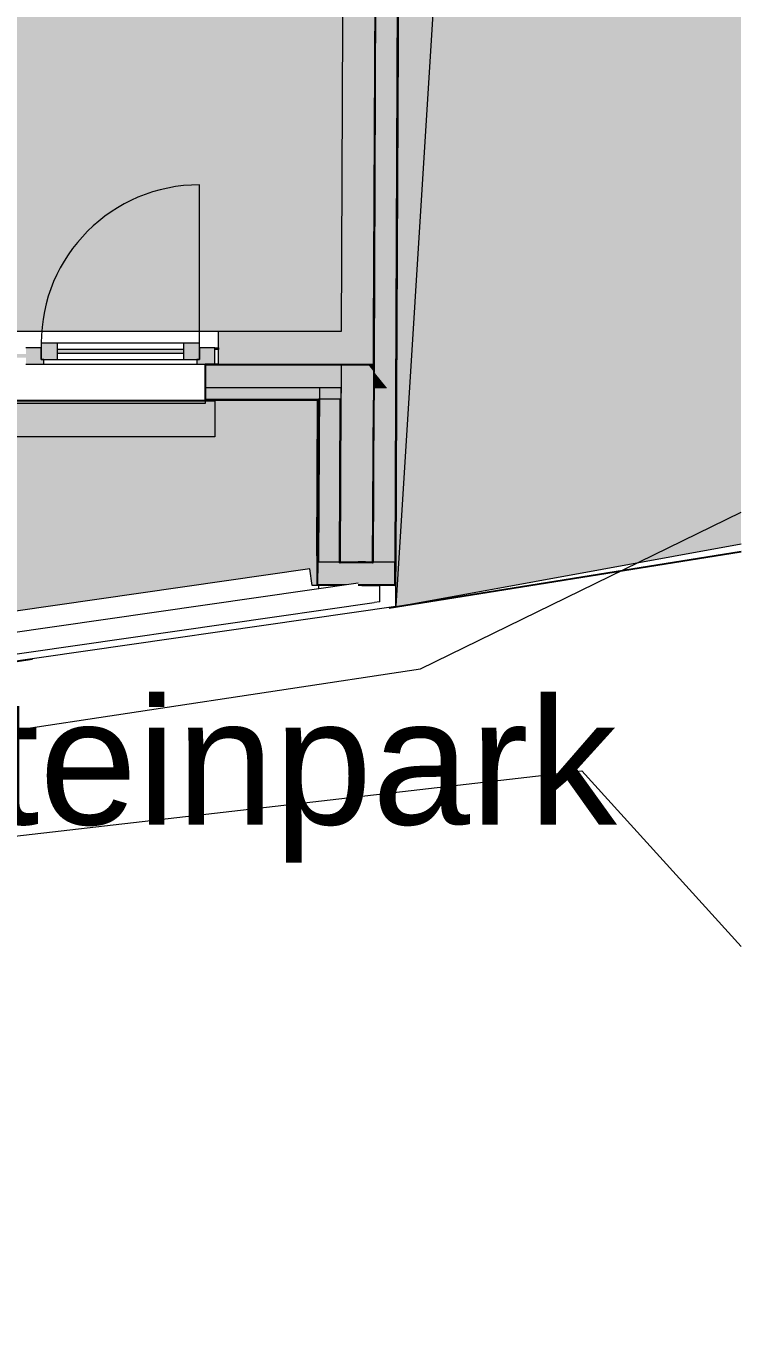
# Model space of a CAD drawing. Header units: metres. Extents: x -3.9 to 83, y -38 to 6.2.
# Drawn here: x 48.61 to 52.59, y -37.84 to -30.65 of the extents above; entities that cross this region are included whole.
import ezdxf

# ---------------------------------------------------------------- set-up
doc = ezdxf.new("R2010")
doc.units = ezdxf.units.M
doc.header["$MEASUREMENT"] = 0
doc.set_wipeout_variables(frame=1)
for name, pattern in [('Achse', [0.004, 0.002, -0.001, 0, -0.001]), ('Schnittlinie', [0.006, 0.003, -0.0015, 0, -0.0015]), ('TRINKWASSERVERS VERM', [0.01, 0.006, -0.002, 0, -0.002]), ('UNSICHTBAR', [0.4, 0, -0.4]), ('Wipeout_Contour', [1, 0, -1])]:
    doc.linetypes.add(name, pattern=pattern)
for name, color, linetype in [('0._Erdgeschoß PP Icon_1_0', 7, 'Continuous'), ('0._Erdgeschoß PP Icon_1_110 Wand Aussen', 7, 'Continuous'), ('0._Erdgeschoß PP Icon_1_450 Absturzsicherung', 7, 'Continuous'), ('0._Erdgeschoß PP Icon_1_710 Gelände', 7, 'Continuous'), ('0._Erdgeschoß PP Icon_1_725 Nachbarbebauung', 7, 'Continuous'), ('0._Erdgeschoß PP Icon_1_810 Raum', 7, 'Continuous'), ('0._Erdgeschoß PP Icon_1_815 Raumbegrenzung', 7, 'Continuous'), ('0._Erdgeschoß PP Icon_1_905 VP Beschriftung Übersicht.Übersicht', 7, 'Continuous'), ('0._Erdgeschoß PP Icon_1_925 Vorentwurf Beschriftung', 7, 'Continuous'), ('0._Erdgeschoß PP Icon_1_Neubau_840 Baulinien', 7, 'Continuous')]:
    doc.layers.add(name, color=color, linetype=linetype)
doc.styles.add('ERSTELLTER_STIL_6', font='arial.ttf')

msp = doc.modelspace()

# ---------------------------------------------------------------- wipeouts: each hides what was drawn before it
at = {"color": 254, "linetype": 'Wipeout_Contour', "lineweight": 0, "ltscale": 193.488375}
msp.add_wipeout([(28.2051, 3.5109), (28.2051, -37.8391), (52.5858, -37.8391), (52.5858, 3.5109)], dxfattribs=at).dxf.layer = '0._Erdgeschoß PP Icon_1_0'

# ---------------------------------------------------------------- next in the draw order: hatches: boundary and pattern name
at = {"layer": '0._Erdgeschoß PP Icon_1_110 Wand Aussen', "linetype": 'Continuous', "lineweight": 0, "true_color": 0x000000}
for points in [[(50.6683, -32.7242), (50.7063, -23.8515), (50.5857, -23.9986), (50.549, -32.5771)], [(50.6733, -32.7304), (50.7114, -23.8454), (50.7063, -23.8515), (50.6683, -32.7242)], [(50.5805, -24.0454), (50.5442, -32.5304), (50.5492, -32.5304), (50.5855, -24.0454)], [(50.3997, -24.2254), (50.3649, -32.3504), (50.5449, -32.3504), (50.5797, -24.2254)], [(49.6834, -32.4404), (49.6834, -32.5304), (50.3642, -32.5304), (50.3649, -32.3504), (49.6834, -32.3504)], [(50.3649, -32.3504), (50.3642, -32.5304), (50.511, -32.5304)], [(50.3649, -32.3504), (50.511, -32.5304), (50.5442, -32.5304), (50.5449, -32.3504)], [(49.6634, -32.4404), (49.6634, -32.4504), (49.6834, -32.4504), (49.6834, -32.4404)], [(49.6134, -32.7304), (49.6134, -32.5304), (49.6084, -32.5304), (49.6084, -32.7304)], [(49.6134, -32.5354), (50.3641, -32.5354), (50.3642, -32.5304), (49.6134, -32.5304)], [(50.3641, -32.5354), (49.6134, -32.5354), (49.6134, -32.6604), (50.3636, -32.6604)], [(50.544, -32.571), (50.5151, -32.5354), (50.3641, -32.5354), (50.3636, -32.6604), (50.5436, -32.6604)], [(50.3641, -32.5354), (50.5151, -32.5354), (50.511, -32.5304), (50.3642, -32.5304)], [(50.511, -32.5304), (50.5151, -32.5354), (50.5441, -32.5354), (50.5442, -32.5304)], [(50.5151, -32.5354), (50.544, -32.571), (50.5441, -32.5354)], [(50.5441, -32.5354), (50.544, -32.571), (50.549, -32.5771), (50.5491, -32.5354)], [(50.5442, -32.5304), (50.5441, -32.5354), (50.5491, -32.5354), (50.5492, -32.5304)], [(50.549, -32.5771), (50.544, -32.571), (50.5436, -32.6604), (50.5486, -32.6604)], [(50.5486, -32.6604), (50.6165, -32.6604), (50.549, -32.5771)], [(50.3636, -32.6604), (49.6134, -32.6604), (49.6134, -32.7254), (50.3633, -32.7254)], [(50.5436, -32.6604), (50.3636, -32.6604), (50.3633, -32.7254), (50.5433, -32.7254)], [(50.5486, -32.6604), (50.5436, -32.6604), (50.5433, -32.7254), (50.5483, -32.7254)], [(50.6683, -32.7242), (50.6165, -32.6604), (50.5486, -32.6604), (50.5483, -32.7254), (50.6683, -32.7254)], [(49.6134, -32.7304), (50.2333, -32.7304), (50.2333, -32.7254), (49.6134, -32.7254)], [(50.2333, -32.7304), (50.2294, -33.6285), (50.2344, -33.6285), (50.2383, -32.7304)], [(50.2383, -32.7254), (50.2333, -32.7254), (50.2333, -32.7304), (50.2383, -32.7304)], [(50.2383, -32.7304), (50.2344, -33.6285), (50.3544, -33.629), (50.3583, -32.7304)], [(50.3583, -32.7254), (50.2383, -32.7254), (50.2383, -32.7304), (50.3583, -32.7304)], [(50.3594, -33.629), (50.3633, -32.7304), (50.3583, -32.7304), (50.3544, -33.629)], [(50.3633, -32.7254), (50.3583, -32.7254), (50.3583, -32.7304), (50.3633, -32.7304)], [(50.5394, -33.6298), (50.5433, -32.7304), (50.3633, -32.7304), (50.3594, -33.629)], [(50.5433, -32.7254), (50.3633, -32.7254), (50.3633, -32.7304), (50.5433, -32.7304)], [(50.5444, -33.6298), (50.5483, -32.7304), (50.5433, -32.7304), (50.5394, -33.6298)], [(50.5483, -32.7254), (50.5433, -32.7254), (50.5433, -32.7304), (50.5483, -32.7304)], [(50.6644, -33.6303), (50.6683, -32.7304), (50.5483, -32.7304), (50.5444, -33.6298)], [(50.6683, -32.7254), (50.5483, -32.7254), (50.5483, -32.7304), (50.6683, -32.7304)], [(50.6694, -33.6304), (50.6733, -32.7304), (50.6683, -32.7304), (50.6644, -33.6303)], [(50.6683, -32.7254), (50.6683, -32.7304), (50.6733, -32.7304), (50.6692, -32.7254)], [(50.2339, -33.7533), (50.2344, -33.6285), (50.2294, -33.6285), (50.2289, -33.7533)], [(50.3544, -33.6339), (50.3544, -33.629), (50.2344, -33.6285), (50.2344, -33.6333)], [(50.3594, -33.6289), (50.3544, -33.6339), (50.3594, -33.6339)], [(50.3544, -33.6339), (50.3594, -33.629), (50.3544, -33.629)], [(50.5382, -33.6298), (50.3594, -33.6289), (50.3594, -33.6339), (50.5381, -33.6348)], [(50.5381, -33.6348), (50.5431, -33.6348), (50.5382, -33.6298)], [(50.5432, -33.6298), (50.5382, -33.6298), (50.5431, -33.6348)], [(50.6631, -33.6353), (50.6632, -33.6303), (50.5432, -33.6298), (50.5431, -33.6348)], [(50.6676, -33.7554), (50.6682, -33.6304), (50.6632, -33.6303), (50.6626, -33.7553)], [(50.234, -33.7533), (50.3544, -33.634), (50.2344, -33.6333), (50.2339, -33.7533)], [(50.3544, -33.6339), (50.2339, -33.7533), (50.3539, -33.7539)], [(50.2339, -33.7533), (50.2289, -33.7583), (50.2339, -33.7583)], [(50.2289, -33.7583), (50.2339, -33.7533), (50.2289, -33.7533), (50.2289, -33.7583)], [(50.6626, -33.7553), (50.6626, -33.7603), (50.6676, -33.7604)], [(50.6626, -33.7553), (50.6676, -33.7604), (50.6676, -33.7554)]]:
    msp.add_hatch(color=18, dxfattribs=at).paths.add_polyline_path(points)
at = {"layer": '0._Erdgeschoß PP Icon_1_110 Wand Aussen', "linetype": 'Continuous', "lineweight": 0, "true_color": 0xffffff}
for points in [[(47.6534, -32.4754), (47.6534, -32.4954), (48.6134, -32.4954), (48.6134, -32.4754)], [(48.6634, -32.4404), (48.6134, -32.4404), (48.6134, -32.5304), (48.6634, -32.5304)], [(48.6634, -32.5304), (48.7134, -32.5304), (48.7134, -32.5054), (48.6984, -32.5054), (48.6984, -32.4404), (48.6634, -32.4404)], [(48.7884, -32.5054), (48.7884, -32.4154), (48.6984, -32.4154), (48.6984, -32.5054)], [(49.4884, -32.4504), (48.7884, -32.4504), (48.7884, -32.4704), (49.4884, -32.4704)], [(49.5784, -32.5054), (49.5784, -32.4154), (49.4884, -32.4154), (49.4884, -32.5054)], [(49.6634, -32.4404), (49.5784, -32.4404), (49.5784, -32.5054), (49.5634, -32.5054), (49.5634, -32.5304), (49.6634, -32.5304)]]:
    msp.add_hatch(color=7, dxfattribs=at).paths.add_polyline_path(points)
at = {"layer": '0._Erdgeschoß PP Icon_1_725 Nachbarbebauung', "linetype": 'Continuous', "lineweight": 0, "true_color": 0x1f1f1f}
msp.add_hatch(color=250, dxfattribs=at).paths.add_polyline_path([(50.7218, -22.1207), (50.667, -33.8784), (52.5858, -33.5295), (52.5858, -20.0693), (50.7338, -20.3446)])
at = {"layer": '0._Erdgeschoß PP Icon_1_810 Raum', "linetype": 'Continuous', "lineweight": 13, "true_color": 0xf9f8f6}
msp.add_hatch(color=7, dxfattribs=at).paths.add_polyline_path([(50.3649, -32.3504), (50.3997, -24.2254), (47.5384, -24.2254), (47.5384, -26.6654), (46.8834, -26.6654), (46.8834, -28.0504), (46.8834, -28.2504), (46.8834, -32.3504)])
at = {"layer": '0._Erdgeschoß PP Icon_1_810 Raum', "linetype": 'Continuous', "lineweight": 13}
for points in [[(50.2294, -33.6304), (50.2333, -32.7304), (44.3334, -32.7304), (44.3334, -33.5989), (44.3334, -33.6304)], [(41.4806, -34.9199), (50.1901, -33.6677), (50.2034, -33.7604), (50.2034, -33.6404), (50.2294, -33.6404), (50.2294, -33.6304), (44.3334, -33.6304), (41.4834, -33.6304), (41.4834, -34.1304)]]:
    msp.add_hatch(color=8, dxfattribs=at).paths.add_polyline_path(points)
at = {"layer": '0._Erdgeschoß PP Icon_1_905 VP Beschriftung Übersicht.Übersicht', "linetype": 'Continuous', "lineweight": 13}
for points in [[(44.3334, -33.6304), (41.4834, -33.6304), (41.4834, -34.9199), (50.1901, -33.6677), (50.2034, -33.7604), (50.2289, -33.7604), (50.2333, -32.7304), (44.3334, -32.7304)], [(47.4134, -32.7354), (47.4134, -32.9354), (49.6634, -32.9354), (49.6634, -32.7354)]]:
    msp.add_hatch(color=8, dxfattribs=at).paths.add_polyline_path(points)

# ---------------------------------------------------------------- next in the draw order: linework, layer by layer
at = {"layer": '0._Erdgeschoß PP Icon_1_110 Wand Aussen', "color": 7, "linetype": 'Continuous', "lineweight": 13, "ltscale": 1000}
for p, q in [((50.6683, -32.7242), (50.7063, -23.8515)), ((50.5492, -32.5304), (50.5855, -24.0454)), ((49.6834, -32.3504), (47.5334, -32.3504)), ((48.6634, -32.4404), (48.6134, -32.4404)), ((48.6984, -32.4404), (48.6634, -32.4404)), ((48.7884, -32.4154), (48.6984, -32.4154)), ((48.6984, -32.4154), (48.6984, -32.5054)), ((48.6984, -32.5054), (48.6984, -32.4404)), ((49.4884, -32.4154), (48.7884, -32.4154)), ((48.7884, -32.5054), (48.7884, -32.4154)), ((49.4884, -32.4504), (48.7884, -32.4504)), ((48.7884, -32.4704), (49.4884, -32.4704)), ((49.5784, -32.4154), (49.4884, -32.4154)), ((49.4884, -32.4154), (49.4884, -32.5054)), ((49.5784, -32.5054), (49.5784, -32.4154)), ((49.6634, -32.4404), (49.5784, -32.4404)), ((49.5784, -32.4404), (49.5784, -32.5054)), ((49.6634, -32.5304), (49.6634, -32.4404)), ((48.6134, -32.5304), (48.6634, -32.5304)), ((48.6634, -32.5304), (48.7134, -32.5304)), ((48.7134, -32.5054), (48.6984, -32.5054)), ((48.6984, -32.5054), (48.7884, -32.5054)), ((48.7134, -32.5304), (48.7134, -32.5054)), ((48.7134, -32.5304), (49.5634, -32.5304)), ((48.7884, -32.5054), (49.4884, -32.5054)), ((49.4884, -32.5054), (49.5784, -32.5054)), ((49.5784, -32.5054), (49.5634, -32.5054)), ((49.5634, -32.5054), (49.5634, -32.5304)), ((49.5634, -32.5304), (49.6634, -32.5304)), ((49.6084, -32.5354), (49.6084, -32.5304)), ((49.6134, -32.5304), (49.6084, -32.5304)), ((49.6134, -32.5304), (49.6084, -32.5304)), ((49.6134, -32.5304), (49.6084, -32.5304)), ((49.6084, -32.5354), (49.6084, -32.5304)), ((49.6084, -32.6604), (49.6084, -32.5354)), ((49.6084, -32.6604), (49.6084, -32.5354)), ((49.6134, -32.7254), (49.6134, -32.5304)), ((49.6134, -32.5354), (50.3641, -32.5354)), ((50.3641, -32.5354), (50.5151, -32.5354)), ((50.5151, -32.5354), (50.5441, -32.5354)), ((50.5441, -32.5354), (50.5491, -32.5354)), ((50.5441, -32.5354), (50.5491, -32.5354)), ((50.549, -32.5771), (50.5491, -32.5354)), ((50.549, -32.5771), (50.5491, -32.5354)), ((50.5491, -32.5354), (50.5492, -32.5304)), ((49.6084, -32.7254), (49.6084, -32.6604)), ((49.6084, -32.7254), (49.6084, -32.6604)), ((50.5486, -32.6604), (50.5483, -32.7254)), ((49.6084, -32.7504), (47.6084, -32.7504)), ((49.6084, -32.7304), (49.6084, -32.7254)), ((49.6084, -32.7304), (49.6084, -32.7254)), ((49.6134, -32.7304), (49.6084, -32.7304)), ((49.6084, -32.7304), (49.6084, -32.7504)), ((49.6134, -32.7254), (50.2383, -32.7254)), ((50.2383, -32.7304), (50.2344, -33.6285)), ((50.2383, -32.7254), (50.2383, -32.7304)), ((50.3583, -32.7254), (50.2383, -32.7254)), ((50.2383, -32.7254), (50.2383, -32.7304)), ((50.3583, -32.7254), (50.2383, -32.7254)), ((50.3544, -33.629), (50.3583, -32.7304)), ((50.3583, -32.7304), (50.3583, -32.7254)), ((50.3583, -32.7304), (50.3583, -32.7254)), ((50.3583, -32.7254), (50.3633, -32.7254)), ((50.5444, -33.6298), (50.5483, -32.7304)), ((50.5483, -32.7254), (50.5483, -32.7304)), ((50.6644, -33.6303), (50.6683, -32.7304)), ((50.6683, -32.7254), (50.6683, -32.7242)), ((50.6683, -32.7254), (50.6683, -32.7242)), ((50.6683, -32.7242), (50.6692, -32.7254)), ((50.6683, -32.7304), (50.6683, -32.7254)), ((50.6683, -32.7304), (50.6683, -32.7254)), ((50.2344, -33.6285), (50.2344, -33.6333)), ((50.2394, -33.6284), (50.3394, -33.6288)), ((50.3394, -33.6288), (50.3444, -33.6289)), ((50.3444, -33.6289), (50.3494, -33.6289)), ((50.3494, -33.6289), (50.3544, -33.6289)), ((50.3544, -33.6289), (50.3594, -33.6289)), ((50.3545, -33.6339), (50.3544, -33.629)), ((50.5432, -33.6298), (50.5431, -33.6348)), ((50.6631, -33.6353), (50.6632, -33.6303)), ((50.2344, -33.6333), (50.2339, -33.7533)), ((50.3544, -33.6339), (50.3594, -33.6339)), ((50.3544, -33.6339), (50.3545, -33.6339)), ((50.3544, -33.6339), (50.3545, -33.6339)), ((50.3544, -33.6339), (50.3594, -33.6339)), ((50.5381, -33.6348), (50.3594, -33.6339)), ((50.5381, -33.6348), (50.5431, -33.6348)), ((50.5381, -33.6348), (50.5431, -33.6348)), ((50.6626, -33.7553), (50.6631, -33.6353)), ((50.2339, -33.7533), (50.3539, -33.7539)), ((50.2339, -33.7533), (50.234, -33.7533)), ((50.2339, -33.7533), (50.234, -33.7533)), ((50.2339, -33.7533), (50.3539, -33.7539)), ((50.3389, -33.7588), (50.2389, -33.7584)), ((50.3439, -33.7589), (50.3389, -33.7588)), ((50.3489, -33.7589), (50.3439, -33.7589)), ((50.3539, -33.7589), (50.3489, -33.7589)), ((50.3589, -33.7589), (50.3539, -33.7589))]:
    msp.add_line(p, q, dxfattribs=at)
at = {"layer": '0._Erdgeschoß PP Icon_1_110 Wand Aussen', "color": 7, "linetype": 'Continuous', "lineweight": 18, "ltscale": 1000}
for p, q in [((50.5449, -32.3504), (50.5797, -24.2254)), ((49.6834, -32.4404), (49.6834, -32.3504)), ((49.6834, -32.4404), (49.6834, -32.3504)), ((50.5442, -32.5304), (50.5449, -32.3504)), ((49.6834, -32.5304), (49.6834, -32.4404)), ((49.6834, -32.5304), (49.6834, -32.4404)), ((49.6834, -32.5304), (49.6834, -32.4404)), ((49.6834, -32.5304), (49.6134, -32.5304)), ((49.6834, -32.5304), (49.6134, -32.5304)), ((49.6834, -32.5304), (49.6134, -32.5304)), ((49.6834, -32.5304), (50.3642, -32.5304)), ((50.3641, -32.5354), (50.3636, -32.6604)), ((50.3641, -32.5354), (50.3636, -32.6604)), ((50.3642, -32.5304), (50.511, -32.5304)), ((50.511, -32.5304), (50.5442, -32.5304)), ((50.511, -32.5304), (50.5442, -32.5304)), ((50.544, -32.571), (50.5436, -32.6604)), ((50.3636, -32.6604), (50.3633, -32.7254)), ((50.3636, -32.6604), (50.3633, -32.7254)), ((50.5436, -32.6604), (50.5433, -32.7254)), ((50.3633, -32.7254), (50.3633, -32.7304)), ((50.3633, -32.7254), (50.3633, -32.7304)), ((50.5394, -33.6298), (50.5433, -32.7304)), ((50.5433, -32.7254), (50.5433, -32.7304))]:
    msp.add_line(p, q, dxfattribs=at)
at = {"layer": '0._Erdgeschoß PP Icon_1_110 Wand Aussen', "color": 8, "linetype": 'Continuous', "lineweight": 0, "ltscale": 1000}
msp.add_line((49.5784, -32.4154), (49.5784, -31.5354), dxfattribs=at)
at = {"layer": '0._Erdgeschoß PP Icon_1_110 Wand Aussen', "color": 7, "linetype": 'Continuous', "lineweight": 0, "ltscale": 1000}
for p, q in [((49.6134, -32.6604), (50.3636, -32.6604)), ((50.5486, -32.6604), (50.6165, -32.6604))]:
    msp.add_line(p, q, dxfattribs=at)
at = {"layer": '0._Erdgeschoß PP Icon_1_110 Wand Aussen', "color": 7, "linetype": 'Continuous', "lineweight": 13, "ltscale": 1000, "flags": 128}
for points in [[(50.6733, -32.7304), (50.7114, -23.8454)], [(49.6134, -32.7304), (50.2333, -32.7304)], [(50.2333, -32.7304), (50.2294, -33.6285)], [(50.3583, -32.7304), (50.3633, -32.7304)], [(50.3583, -32.7304), (50.3633, -32.7304)], [(50.6694, -33.6304), (50.6733, -32.7304)], [(50.2294, -33.6285), (50.2289, -33.7583)], [(50.2344, -33.6285), (50.3544, -33.629)], [(50.2344, -33.6285), (50.3544, -33.629)], [(50.5432, -33.6298), (50.5382, -33.6298)], [(50.5444, -33.6298), (50.5394, -33.6298)], [(50.6632, -33.6303), (50.5432, -33.6298)], [(50.6644, -33.6303), (50.5444, -33.6298)], [(50.6682, -33.6304), (50.6632, -33.6303)], [(50.6694, -33.6304), (50.6644, -33.6303)], [(50.6676, -33.7604), (50.6682, -33.6304)], [(50.2289, -33.7583), (50.2339, -33.7583)], [(50.6676, -33.7604), (50.6626, -33.7603)]]:
    msp.add_lwpolyline(points, dxfattribs=at)
at = {"layer": '0._Erdgeschoß PP Icon_1_110 Wand Aussen', "color": 7, "linetype": 'Continuous', "lineweight": 18, "ltscale": 1000, "flags": 128}
for points in [[(50.3997, -24.2254), (50.3649, -32.3504)], [(50.3649, -32.3504), (49.6834, -32.3504)], [(50.3633, -32.7304), (50.3594, -33.629)], [(50.3594, -33.629), (50.3633, -32.7304)], [(50.5382, -33.6298), (50.3594, -33.6289)], [(50.5394, -33.6298), (50.3594, -33.629)]]:
    msp.add_lwpolyline(points, dxfattribs=at)
at = {"layer": '0._Erdgeschoß PP Icon_1_110 Wand Aussen', "color": 7, "linetype": 'Continuous', "lineweight": 13, "ltscale": 1000, "flags": 128}
msp.add_lwpolyline([(49.6634, -32.4404), (49.6834, -32.4404), (49.6834, -32.4504), (49.6634, -32.4504)], close=True, dxfattribs=at)
at = {"layer": '0._Erdgeschoß PP Icon_1_110 Wand Aussen', "color": 7, "linetype": 'Schnittlinie', "lineweight": 13, "ltscale": 1000, "flags": 128}
for points in [[(50.2436, -32.6604), (50.2394, -33.6284)], [(50.2436, -32.6604), (50.3436, -32.6608)], [(50.3436, -32.6608), (50.3486, -32.6609)], [(50.3486, -32.6609), (50.3536, -32.6609)], [(50.3536, -32.6609), (50.3586, -32.6609)], [(50.3586, -32.6609), (50.3636, -32.6609)], [(50.3594, -33.6289), (50.3636, -32.6609)], [(50.2389, -33.7584), (50.2388, -33.7783)], [(50.2388, -33.7783), (50.3389, -33.764)], [(50.3389, -33.764), (50.3439, -33.7632)], [(50.3439, -33.7632), (50.3489, -33.7625)], [(50.3489, -33.7625), (50.3539, -33.7618)], [(50.3539, -33.7618), (50.3589, -33.7611)]]:
    msp.add_lwpolyline(points, dxfattribs=at)
at = {"layer": '0._Erdgeschoß PP Icon_1_110 Wand Aussen', "color": 8, "linetype": 'Continuous', "lineweight": 0, "ltscale": 1000}
msp.add_arc((49.5784, -32.4154), 0.88, 90, 180, dxfattribs=at)
at = {"layer": '0._Erdgeschoß PP Icon_1_110 Wand Aussen', "color": 7, "linetype": 'Continuous', "lineweight": 13, "ltscale": 1000}
msp.add_point((49.6834, -32.3504), dxfattribs=at)
at = {"layer": '0._Erdgeschoß PP Icon_1_450 Absturzsicherung', "color": 7, "linetype": 'Continuous', "lineweight": 18, "ltscale": 1000, "flags": 128}
for points in [[(50.4894, -33.6296), (50.4594, -33.6295)], [(50.4994, -33.6296), (50.4894, -33.6296)], [(50.5394, -33.6298), (50.4994, -33.6296)], [(50.5494, -33.6299), (50.5394, -33.6298)], [(50.5794, -33.63), (50.5494, -33.6299)]]:
    msp.add_lwpolyline(points, dxfattribs=at)
at = {"layer": '0._Erdgeschoß PP Icon_1_710 Gelände', "color": 83, "linetype": 'Continuous', "lineweight": 13, "ltscale": 1000, "true_color": 0x89cd89}
for p, q in [((51.5046, -20.4347), (50.6684, -33.8754)), ((50.8043, -34.2237), (52.5858, -33.3534)), ((31.8842, -37.0763), (50.8043, -34.2237)), ((40.3025, -36.0992), (51.7009, -34.7901)), ((51.7009, -34.7901), (52.5858, -35.7643))]:
    msp.add_line(p, q, dxfattribs=at)
at = {"layer": '0._Erdgeschoß PP Icon_1_725 Nachbarbebauung', "color": 8, "linetype": 'Continuous', "lineweight": 13, "ltscale": 1000, "flags": 128}
msp.add_lwpolyline([(52.5858, -20.0693), (50.7338, -20.3446), (50.7218, -22.1207), (50.667, -33.8784), (52.5858, -33.5295)], dxfattribs=at)
at = {"layer": '0._Erdgeschoß PP Icon_1_815 Raumbegrenzung', "color": 8, "linetype": 'Achse', "lineweight": 13, "ltscale": 1000, "flags": 128}
msp.add_lwpolyline([(32.3253, -34.1304), (32.3281, -36.357), (50.2288, -33.7848), (50.2333, -32.7304)], dxfattribs=at)
at = {"layer": '0._Erdgeschoß PP Icon_1_905 VP Beschriftung Übersicht.Übersicht', "color": 7, "linetype": 'Continuous', "lineweight": 13, "ltscale": 1000, "flags": 128}
for points in [[(44.3334, -33.6304), (44.3334, -32.7304), (50.2333, -32.7304), (50.2289, -33.7604), (50.2034, -33.7604), (50.1901, -33.6677), (41.4834, -34.9199), (41.4834, -33.6304)], [(47.4134, -32.7354), (49.6634, -32.7354), (49.6634, -32.9354), (47.4134, -32.9354)]]:
    msp.add_lwpolyline(points, close=True, dxfattribs=at)

# ---------------------------------------------------------------- next in the draw order: texts
at = {"layer": '0._Erdgeschoß PP Icon_1_925 Vorentwurf Beschriftung', "color": 7, "linetype": 'Continuous', "lineweight": 13, "insert": (47.8195, -35.2985), "char_height": 0.7, "attachment_point": 8, "style": 'ERSTELLTER_STIL_6'}
msp.add_mtext('\\A1;{\\pqc;\\fHelvetica|b0|i0|c0|p0;\\W1.000000;Wertheimsteinpark}', dxfattribs=at)

# ---------------------------------------------------------------- next in the draw order: wipeouts: each hides what was drawn before it
at = {"color": 254, "linetype": 'Wipeout_Contour', "lineweight": 0, "ltscale": 182.785205}
msp.add_wipeout([(50.4588, -33.777), (50.4888, -33.7727), (50.4589, -33.7467)], dxfattribs=at).dxf.layer = '0._Erdgeschoß PP Icon_1_450 Absturzsicherung'
at = {"color": 254, "linetype": 'Wipeout_Contour', "lineweight": 0, "ltscale": 183.138965}
msp.add_wipeout([(50.5486, -33.8247), (50.5485, -33.8551), (50.5785, -33.8508)], dxfattribs=at).dxf.layer = '0._Erdgeschoß PP Icon_1_450 Absturzsicherung'

# ---------------------------------------------------------------- next in the draw order: wipeouts: each hides what was drawn before it
at = {"color": 254, "linetype": 'Wipeout_Contour', "lineweight": 0, "ltscale": 182.865625}
msp.add_wipeout([(50.4888, -33.7828), (50.4988, -33.7814), (50.4888, -33.7727)], dxfattribs=at).dxf.layer = '0._Erdgeschoß PP Icon_1_450 Absturzsicherung'
at = {"color": 254, "linetype": 'Wipeout_Contour', "lineweight": 0, "ltscale": 183.062157}
msp.add_wipeout([(50.5386, -33.8262), (50.5486, -33.8247), (50.5386, -33.8161)], dxfattribs=at).dxf.layer = '0._Erdgeschoß PP Icon_1_450 Absturzsicherung'

# ---------------------------------------------------------------- next in the draw order: wipeouts: each hides what was drawn before it
at = {"color": 254, "linetype": 'Wipeout_Contour', "lineweight": 0, "ltscale": 182.961181}
msp.add_wipeout([(50.4986, -33.8218), (50.5386, -33.8161), (50.4988, -33.7814)], dxfattribs=at).dxf.layer = '0._Erdgeschoß PP Icon_1_450 Absturzsicherung'

# ---------------------------------------------------------------- next in the draw order: wipeouts: each hides what was drawn before it
at = {"color": 254, "linetype": 'Wipeout_Contour', "lineweight": 0, "ltscale": 182.833182}
msp.add_wipeout([(50.4589, -33.7467), (50.4589, -33.7594), (50.4736, -33.7595)], dxfattribs=at).dxf.layer = '0._Erdgeschoß PP Icon_1_450 Absturzsicherung'
at = {"color": 254, "linetype": 'Wipeout_Contour', "lineweight": 0, "ltscale": 181.922923}
msp.add_wipeout([(50.5486, -33.8247), (50.5785, -33.8508), (50.5786, -33.8204)], dxfattribs=at).dxf.layer = '0._Erdgeschoß PP Icon_1_450 Absturzsicherung'

# ---------------------------------------------------------------- next in the draw order: linework, layer by layer
at = {"layer": '0._Erdgeschoß PP Icon_1_710 Gelände', "color": 83, "linetype": 'Continuous', "lineweight": 13, "ltscale": 1000, "true_color": 0x89cd89}
msp.add_line((31.8848, -36.5773), (50.6684, -33.8754), dxfattribs=at)

# ---------------------------------------------------------------- next in the draw order: wipeouts: each hides what was drawn before it
at = {"color": 254, "linetype": 'Wipeout_Contour', "lineweight": 0, "ltscale": 181.52246}
msp.add_wipeout([(50.4889, -33.7595), (50.4736, -33.7595), (50.4888, -33.7727)], dxfattribs=at).dxf.layer = '0._Erdgeschoß PP Icon_1_450 Absturzsicherung'
at = {"color": 254, "linetype": 'Wipeout_Contour', "lineweight": 0, "ltscale": 243.234491}
msp.add_wipeout([(50.5786, -33.8204), (50.5789, -33.76), (50.5489, -33.7598), (50.5486, -33.8247)], dxfattribs=at).dxf.layer = '0._Erdgeschoß PP Icon_1_450 Absturzsicherung'

# ---------------------------------------------------------------- next in the draw order: wipeouts: each hides what was drawn before it
at = {"color": 254, "linetype": 'Wipeout_Contour', "lineweight": 0, "ltscale": 181.645735}
msp.add_wipeout([(50.4888, -33.7727), (50.4988, -33.7814), (50.4988, -33.7713)], dxfattribs=at).dxf.layer = '0._Erdgeschoß PP Icon_1_450 Absturzsicherung'
at = {"color": 254, "linetype": 'Wipeout_Contour', "lineweight": 0, "ltscale": 181.842258}
msp.add_wipeout([(50.5386, -33.8161), (50.5486, -33.8247), (50.5487, -33.8146)], dxfattribs=at).dxf.layer = '0._Erdgeschoß PP Icon_1_450 Absturzsicherung'

# ---------------------------------------------------------------- next in the draw order: wipeouts: each hides what was drawn before it
at = {"color": 254, "linetype": 'Wipeout_Contour', "lineweight": 0, "ltscale": 242.921667}
msp.add_wipeout([(50.4988, -33.7713), (50.4989, -33.7596), (50.4889, -33.7595), (50.4888, -33.7727)], dxfattribs=at).dxf.layer = '0._Erdgeschoß PP Icon_1_450 Absturzsicherung'
at = {"color": 254, "linetype": 'Wipeout_Contour', "lineweight": 0, "ltscale": 243.18186}
msp.add_wipeout([(50.5487, -33.8146), (50.5489, -33.7598), (50.5389, -33.7598), (50.5386, -33.8161)], dxfattribs=at).dxf.layer = '0._Erdgeschoß PP Icon_1_450 Absturzsicherung'

# ---------------------------------------------------------------- next in the draw order: linework, layer by layer
at = {"layer": '0._Erdgeschoß PP Icon_1_450 Absturzsicherung', "color": 7, "linetype": 'Continuous', "lineweight": 18, "ltscale": 1000, "flags": 128}
msp.add_lwpolyline([(50.5785, -33.8508), (50.5789, -33.76)], dxfattribs=at)

# ---------------------------------------------------------------- next in the draw order: wipeouts: each hides what was drawn before it
at = {"color": 254, "linetype": 'Wipeout_Contour', "lineweight": 0, "ltscale": 181.747083}
msp.add_wipeout([(50.4988, -33.7814), (50.5386, -33.8161), (50.5388, -33.7756)], dxfattribs=at).dxf.layer = '0._Erdgeschoß PP Icon_1_450 Absturzsicherung'

# ---------------------------------------------------------------- next in the draw order: linework, layer by layer
at = {"layer": '0._Erdgeschoß PP Icon_1_450 Absturzsicherung', "color": 7, "linetype": 'Continuous', "lineweight": 18, "ltscale": 1000, "flags": 128}
msp.add_lwpolyline([(50.5785, -33.8508), (50.5485, -33.8551)], dxfattribs=at)

# ---------------------------------------------------------------- next in the draw order: wipeouts: each hides what was drawn before it
at = {"color": 254, "linetype": 'Wipeout_Contour', "lineweight": 0, "ltscale": 242.928102}
msp.add_wipeout([(50.5388, -33.7756), (50.5389, -33.7598), (50.4989, -33.7596), (50.4988, -33.7814)], dxfattribs=at).dxf.layer = '0._Erdgeschoß PP Icon_1_450 Absturzsicherung'

# ---------------------------------------------------------------- next in the draw order: hatches: boundary and pattern name
at = {"layer": '0._Erdgeschoß PP Icon_1_110 Wand Aussen', "linetype": 'Continuous', "lineweight": 0, "true_color": 0x000000}
for points in [[(50.5431, -33.6348), (50.3544, -33.6339), (50.3539, -33.7539), (50.5426, -33.7548)], [(50.5426, -33.7548), (50.6626, -33.7553), (50.5431, -33.6348)], [(50.5431, -33.6348), (50.6626, -33.7553), (50.6631, -33.6353)], [(50.2339, -33.7533), (50.2339, -33.7583), (50.6626, -33.7603), (50.6626, -33.7553)]]:
    msp.add_hatch(color=18, dxfattribs=at).paths.add_polyline_path(points)

# ---------------------------------------------------------------- next in the draw order: linework, layer by layer
at = {"layer": '0._Erdgeschoß PP Icon_1_110 Wand Aussen', "color": 7, "linetype": 'Continuous', "lineweight": 13, "ltscale": 1000}
for p, q in [((50.3539, -33.7539), (50.5426, -33.7548)), ((50.5426, -33.7548), (50.6626, -33.7553)), ((50.5426, -33.7548), (50.6626, -33.7553))]:
    msp.add_line(p, q, dxfattribs=at)
at = {"layer": '0._Erdgeschoß PP Icon_1_110 Wand Aussen', "color": 7, "linetype": 'Continuous', "lineweight": 13, "ltscale": 1000, "flags": 128}
msp.add_lwpolyline([(50.2339, -33.7583), (50.6626, -33.7603)], dxfattribs=at)
at = {"layer": '0._Erdgeschoß PP Icon_1_450 Absturzsicherung', "color": 7, "linetype": 'Continuous', "lineweight": 18, "ltscale": 1000}
for p, q in [((50.4889, -33.7595), (50.4589, -33.7594)), ((50.4989, -33.7596), (50.4889, -33.7595)), ((50.5389, -33.7598), (50.4989, -33.7596)), ((50.5489, -33.7598), (50.5389, -33.7598)), ((50.5789, -33.76), (50.5489, -33.7598))]:
    msp.add_line(p, q, dxfattribs=at)
at = {"layer": '0._Erdgeschoß PP Icon_1_Neubau_840 Baulinien', "color": 254, "linetype": 'UNSICHTBAR', "lineweight": 13, "ltscale": 1000, "true_color": 0xe3e3e3, "flags": 128}
msp.add_lwpolyline([(31.8184, -2.5506), (50.8034, -2.5516), (50.7764, -13.9955), (50.7218, -22.1207), (50.667, -33.8784), (31.8848, -36.5773), (31.8748, -14.7535)], close=True, dxfattribs=at)

# ---------------------------------------------------------------- next in the draw order: wipeouts: each hides what was drawn before it
at = {"color": 254, "linetype": 'Wipeout_Contour', "lineweight": 0, "ltscale": 230.398178}
msp.add_wipeout([(50.5486, -33.8247), (41.4834, -35.1273), (41.4834, -35.1577), (50.5485, -33.8551)], dxfattribs=at).dxf.layer = '0._Erdgeschoß PP Icon_1_450 Absturzsicherung'

# ---------------------------------------------------------------- next in the draw order: wipeouts: each hides what was drawn before it
at = {"color": 254, "linetype": 'Wipeout_Contour', "lineweight": 0, "ltscale": 230.333394}
msp.add_wipeout([(50.5386, -33.8161), (41.4834, -35.1172), (41.4834, -35.1273), (50.5386, -33.8262)], dxfattribs=at).dxf.layer = '0._Erdgeschoß PP Icon_1_450 Absturzsicherung'

# ---------------------------------------------------------------- next in the draw order: wipeouts: each hides what was drawn before it
at = {"color": 254, "linetype": 'Wipeout_Contour', "lineweight": 0, "ltscale": 230.044881}
msp.add_wipeout([(50.4589, -33.7467), (41.4834, -35.0364), (41.4834, -35.0667), (50.4588, -33.777)], dxfattribs=at).dxf.layer = '0._Erdgeschoß PP Icon_1_450 Absturzsicherung'

# ---------------------------------------------------------------- next in the draw order: wipeouts: each hides what was drawn before it
at = {"color": 254, "linetype": 'Wipeout_Contour', "lineweight": 0, "ltscale": 230.137119}
msp.add_wipeout([(50.4888, -33.7727), (41.4834, -35.0667), (41.4834, -35.0768), (50.4888, -33.7828)], dxfattribs=at).dxf.layer = '0._Erdgeschoß PP Icon_1_450 Absturzsicherung'

# ---------------------------------------------------------------- next in the draw order: wipeouts: each hides what was drawn before it
at = {"color": 254, "linetype": 'Wipeout_Contour', "lineweight": 0, "ltscale": 230.214627}
msp.add_wipeout([(50.4988, -33.7814), (41.4834, -35.0768), (41.4834, -35.1172), (50.4986, -33.8218)], dxfattribs=at).dxf.layer = '0._Erdgeschoß PP Icon_1_450 Absturzsicherung'

# ---------------------------------------------------------------- next in the draw order: linework, layer by layer
at = {"layer": '0._Erdgeschoß PP Icon_1_450 Absturzsicherung', "color": 7, "linetype": 'Continuous', "lineweight": 18, "ltscale": 1000, "flags": 128}
for points in [[(50.4589, -33.7467), (41.4834, -35.0364)], [(41.4834, -35.1577), (50.5485, -33.8551)]]:
    msp.add_lwpolyline(points, dxfattribs=at)
at = {"layer": '0._Erdgeschoß PP Icon_1_Neubau_840 Baulinien', "color": 1, "linetype": 'TRINKWASSERVERS VERM', "lineweight": 25, "ltscale": 1000, "true_color": 0xfb0106, "flags": 128}
msp.add_lwpolyline([(31.9043, -37.8391), (31.8848, -36.5773), (50.667, -33.8784), (52.5858, -33.5722)], dxfattribs=at)
msp.add_lwpolyline([(31.9043, -37.8391), (31.8848, -36.5773), (50.667, -33.8784), (52.5858, -33.5722)], dxfattribs=at)

doc.saveas('drawing.dxf')
